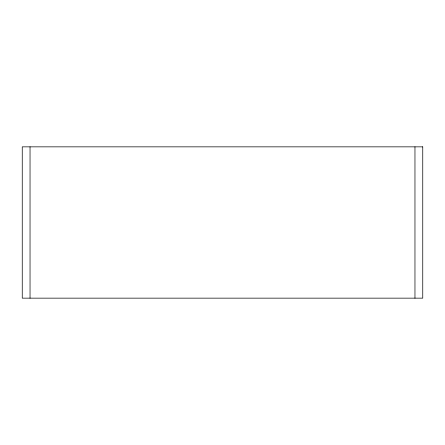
<?xml version="1.0" encoding="UTF-8"?>
<svg xmlns="http://www.w3.org/2000/svg" width="445" height="445" viewBox="0 0 445 445"><rect width="100%" height="100%" fill="white"/><g stroke="black" fill="none" stroke-linecap="round" stroke-linejoin="round"><path stroke-width="0.67" d="M414.963 146.85L414.963 298.15M30.038 146.85L30.038 298.15M422.75 146.85L22.25 146.85L22.25 298.15L422.75 298.15L422.75 146.85"/></g></svg>
